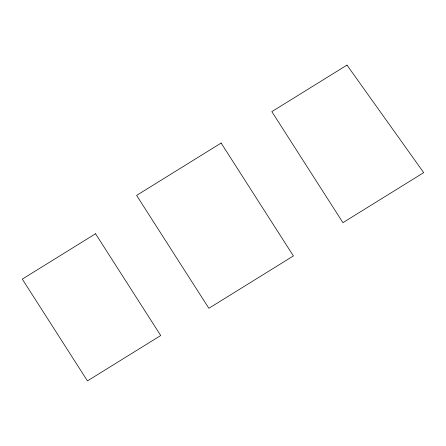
<?xml version="1.0" encoding="UTF-8"?>
<svg xmlns="http://www.w3.org/2000/svg" width="446" height="446" viewBox="0 0 446 446"><rect width="100%" height="100%" fill="white"/><g stroke="black" fill="none" stroke-linecap="round" stroke-linejoin="round"><path stroke-width="0.67" d="M221.127 143.055L136.599 195.409L208.862 308.286L293.396 255.932L221.127 143.055M346.982 65.099L271.843 111.639L342.929 222.665L423.7 172.635L346.982 65.099M95.561 233.749L22.3 279.124L87.461 380.901L160.716 335.526L95.561 233.749"/></g></svg>
